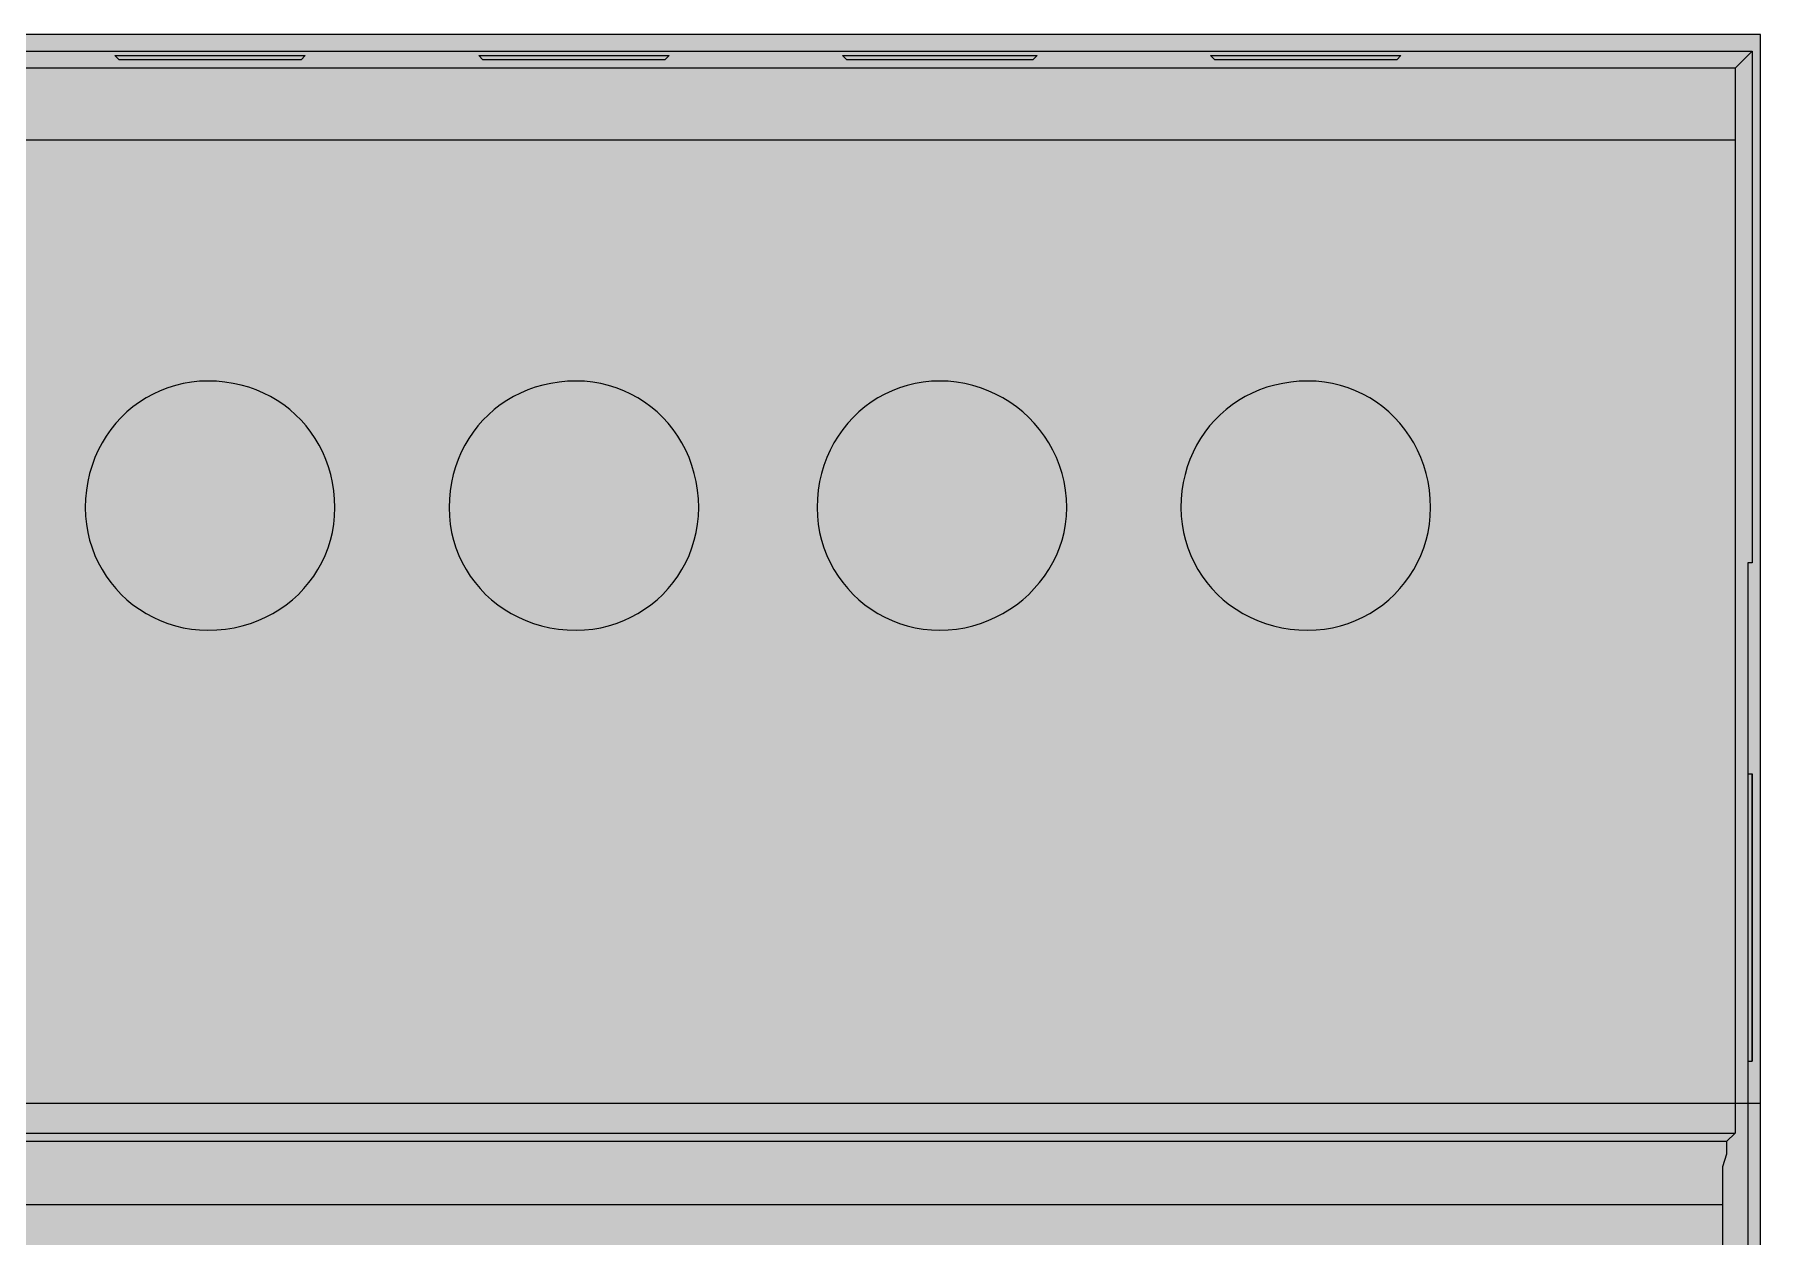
# Model space of a CAD drawing. Header units: millimetres. Extents: x 0 to 966, y -664 to 90.
# Drawn here: x 786 to 822, y -325.08 to -300 of the extents above; entities that cross this region are included whole.
import ezdxf

# ---------------------------------------------------------------- set-up
doc = ezdxf.new("R2010")
doc.units = ezdxf.units.MM
for name, color, linetype in [('HDL_BODY', 7, 'Continuous'), ('HDL_COLOUR', 7, 'Continuous'), ('HDL_DETAIL', 7, 'Continuous')]:
    doc.layers.add(name, color=color, linetype=linetype)

# ---------------------------------------------------------------- blocks, each defined once
blk = doc.blocks.new('M_DALI.1_FRONT')
at = {"layer": 'HDL_BODY', "true_color": 0x202126}
blk.add_hatch(color=250, dxfattribs=at).paths.add_polyline_path([(0, 0), (72, 0), (72, 90), (0, 90)])
at = {"layer": 'HDL_BODY', "true_color": 0x2a2a30}
blk.add_hatch(color=250, dxfattribs=at).paths.add_polyline_path([(0.4, 20.52), (71.6, 20.52), (71.6, 68.31), (0.4, 68.31)])
at = {"layer": 'HDL_COLOUR', "true_color": 0x18191d}
for points in [[(42.266, 80.129), (42.26, 80.306), (42.244, 80.481), (42.217, 80.651), (42.181, 80.817), (42.134, 80.978), (42.078, 81.134), (42.013, 81.286), (41.939, 81.431), (41.856, 81.571), (41.765, 81.705), (41.666, 81.832), (41.56, 81.953), (41.446, 82.067), (41.325, 82.173), (41.197, 82.272), (41.063, 82.362), (40.923, 82.445), (40.777, 82.519), (40.625, 82.584), (40.469, 82.639), (40.307, 82.686), (40.141, 82.722), (39.971, 82.749), (39.796, 82.765), (39.618, 82.77), (39.443, 82.765), (39.271, 82.747), (39.103, 82.718), (38.938, 82.679), (38.778, 82.629), (38.623, 82.568), (38.472, 82.498), (38.327, 82.418), (38.188, 82.329), (38.054, 82.231), (37.928, 82.125), (37.808, 82.011), (37.696, 81.889), (37.592, 81.759), (37.495, 81.622), (37.408, 81.479), (37.329, 81.329), (37.259, 81.173), (37.199, 81.011), (37.149, 80.844), (37.109, 80.672), (37.081, 80.495), (37.063, 80.314), (37.057, 80.129), (37.063, 79.953), (37.081, 79.781), (37.109, 79.613), (37.149, 79.448), (37.199, 79.288), (37.259, 79.133), (37.329, 78.982), (37.408, 78.837), (37.495, 78.698), (37.592, 78.565), (37.696, 78.439), (37.808, 78.319), (37.928, 78.207), (38.054, 78.103), (38.188, 78.007), (38.327, 77.919), (38.472, 77.841), (38.623, 77.771), (38.778, 77.711), (38.938, 77.662), (39.103, 77.622), (39.271, 77.594), (39.443, 77.576), (39.618, 77.57), (39.804, 77.576), (39.985, 77.594), (40.162, 77.622), (40.334, 77.662), (40.502, 77.711), (40.664, 77.771), (40.82, 77.841), (40.97, 77.919), (41.114, 78.007), (41.251, 78.103), (41.381, 78.207), (41.504, 78.319), (41.618, 78.439), (41.725, 78.565), (41.823, 78.698), (41.912, 78.837), (41.992, 78.982), (42.063, 79.133), (42.123, 79.288), (42.174, 79.448), (42.213, 79.613), (42.242, 79.781), (42.26, 79.953), (42.266, 80.129)], [(49.853, 80.129), (49.847, 80.314), (49.83, 80.495), (49.801, 80.672), (49.762, 80.844), (49.712, 81.011), (49.652, 81.173), (49.583, 81.329), (49.504, 81.479), (49.416, 81.622), (49.32, 81.759), (49.216, 81.889), (49.104, 82.011), (48.984, 82.125), (48.858, 82.231), (48.725, 82.329), (48.586, 82.418), (48.441, 82.498), (48.29, 82.568), (48.135, 82.629), (47.975, 82.679), (47.81, 82.718), (47.642, 82.747), (47.47, 82.765), (47.295, 82.77), (47.117, 82.765), (46.942, 82.749), (46.772, 82.722), (46.605, 82.686), (46.444, 82.639), (46.287, 82.584), (46.135, 82.519), (45.989, 82.445), (45.849, 82.362), (45.715, 82.272), (45.587, 82.173), (45.467, 82.067), (45.353, 81.953), (45.246, 81.832), (45.148, 81.705), (45.057, 81.571), (44.974, 81.431), (44.9, 81.286), (44.835, 81.134), (44.779, 80.978), (44.733, 80.817), (44.696, 80.651), (44.67, 80.481), (44.653, 80.306), (44.648, 80.129), (44.654, 79.953), (44.671, 79.781), (44.7, 79.613), (44.74, 79.448), (44.79, 79.288), (44.851, 79.133), (44.921, 78.982), (45.001, 78.837), (45.09, 78.698), (45.188, 78.565), (45.294, 78.439), (45.409, 78.319), (45.531, 78.207), (45.661, 78.103), (45.798, 78.007), (45.942, 77.919), (46.092, 77.841), (46.248, 77.771), (46.411, 77.711), (46.578, 77.662), (46.751, 77.622), (46.928, 77.594), (47.11, 77.576), (47.295, 77.57), (47.47, 77.576), (47.642, 77.594), (47.81, 77.622), (47.975, 77.662), (48.135, 77.711), (48.29, 77.771), (48.441, 77.841), (48.586, 77.919), (48.725, 78.007), (48.858, 78.103), (48.984, 78.207), (49.104, 78.319), (49.216, 78.439), (49.32, 78.565), (49.416, 78.698), (49.504, 78.837), (49.583, 78.982), (49.652, 79.133), (49.712, 79.288), (49.762, 79.448), (49.801, 79.613), (49.83, 79.781), (49.847, 79.953), (49.853, 80.129)], [(57.53, 80.129), (57.524, 80.314), (57.505, 80.495), (57.475, 80.672), (57.432, 80.844), (57.379, 81.011), (57.315, 81.173), (57.241, 81.329), (57.158, 81.479), (57.065, 81.622), (56.963, 81.759), (56.854, 81.889), (56.736, 82.011), (56.611, 82.125), (56.479, 82.231), (56.341, 82.329), (56.197, 82.418), (56.047, 82.498), (55.892, 82.568), (55.733, 82.629), (55.569, 82.679), (55.402, 82.718), (55.232, 82.747), (55.058, 82.765), (54.883, 82.77), (54.708, 82.765), (54.536, 82.747), (54.368, 82.718), (54.203, 82.679), (54.043, 82.629), (53.887, 82.568), (53.737, 82.498), (53.592, 82.418), (53.452, 82.329), (53.319, 82.231), (53.193, 82.125), (53.073, 82.011), (52.961, 81.889), (52.857, 81.759), (52.76, 81.622), (52.672, 81.479), (52.593, 81.329), (52.524, 81.173), (52.464, 81.011), (52.414, 80.844), (52.374, 80.672), (52.345, 80.495), (52.328, 80.314), (52.322, 80.129), (52.328, 79.953), (52.345, 79.781), (52.374, 79.613), (52.414, 79.448), (52.464, 79.288), (52.524, 79.133), (52.593, 78.982), (52.672, 78.837), (52.76, 78.698), (52.857, 78.565), (52.961, 78.439), (53.073, 78.319), (53.193, 78.207), (53.319, 78.103), (53.452, 78.007), (53.592, 77.919), (53.737, 77.841), (53.887, 77.771), (54.043, 77.711), (54.203, 77.662), (54.368, 77.622), (54.536, 77.593), (54.708, 77.576), (54.883, 77.57), (55.058, 77.576), (55.232, 77.593), (55.402, 77.622), (55.569, 77.662), (55.733, 77.711), (55.892, 77.771), (56.047, 77.841), (56.197, 77.919), (56.341, 78.007), (56.479, 78.103), (56.611, 78.207), (56.736, 78.319), (56.854, 78.439), (56.963, 78.565), (57.065, 78.698), (57.158, 78.837), (57.241, 78.982), (57.315, 79.133), (57.379, 79.288), (57.432, 79.448), (57.475, 79.613), (57.505, 79.781), (57.524, 79.953), (57.53, 80.129)], [(65.118, 80.129), (65.112, 80.314), (65.095, 80.495), (65.066, 80.672), (65.027, 80.844), (64.977, 81.011), (64.917, 81.173), (64.847, 81.329), (64.769, 81.479), (64.681, 81.622), (64.585, 81.759), (64.48, 81.889), (64.368, 82.011), (64.249, 82.125), (64.122, 82.231), (63.989, 82.329), (63.85, 82.418), (63.705, 82.498), (63.554, 82.568), (63.398, 82.629), (63.238, 82.679), (63.073, 82.718), (62.905, 82.747), (62.732, 82.765), (62.557, 82.77), (62.379, 82.765), (62.205, 82.749), (62.034, 82.722), (61.868, 82.686), (61.707, 82.639), (61.55, 82.584), (61.399, 82.519), (61.253, 82.445), (61.113, 82.362), (60.979, 82.272), (60.852, 82.173), (60.731, 82.067), (60.617, 81.953), (60.511, 81.832), (60.412, 81.705), (60.321, 81.571), (60.239, 81.431), (60.165, 81.286), (60.1, 81.134), (60.044, 80.978), (59.998, 80.817), (59.961, 80.651), (59.934, 80.481), (59.918, 80.306), (59.913, 80.129), (59.919, 79.953), (59.936, 79.781), (59.965, 79.613), (60.005, 79.448), (60.055, 79.288), (60.115, 79.133), (60.186, 78.982), (60.265, 78.837), (60.354, 78.698), (60.452, 78.565), (60.559, 78.439), (60.673, 78.319), (60.796, 78.207), (60.925, 78.103), (61.062, 78.007), (61.206, 77.919), (61.356, 77.841), (61.512, 77.771), (61.674, 77.711), (61.841, 77.662), (62.013, 77.622), (62.19, 77.593), (62.372, 77.576), (62.557, 77.57), (62.732, 77.576), (62.905, 77.593), (63.073, 77.622), (63.238, 77.662), (63.398, 77.711), (63.554, 77.771), (63.705, 77.841), (63.85, 77.919), (63.989, 78.007), (64.122, 78.103), (64.249, 78.207), (64.368, 78.319), (64.48, 78.439), (64.585, 78.565), (64.681, 78.698), (64.769, 78.837), (64.847, 78.982), (64.917, 79.133), (64.977, 79.288), (65.027, 79.448), (65.066, 79.613), (65.095, 79.781), (65.112, 79.953), (65.118, 80.129)]]:
    blk.add_hatch(color=250, dxfattribs=at).paths.add_polyline_path(points)
at = {"layer": 'HDL_DETAIL', "color": 251, "true_color": 0x52555c}
for points in [[(0, 0), (72, 0), (72, 90), (0, 90), (0, 0)], [(71.824, 89.649), (71.824, 89.649)], [(71.824, 89.649), (71.824, 89.649)], [(71.824, 89.649), (71.824, 89.649)], [(37.677, 89.559), (37.677, 89.559)], [(37.677, 89.559), (37.677, 89.559)], [(37.677, 89.559), (37.677, 89.559)], [(37.677, 89.559), (37.677, 89.559)], [(37.677, 89.559), (37.677, 89.559)], [(37.677, 89.559), (37.677, 89.559)], [(37.677, 89.559), (37.677, 89.559)], [(37.677, 89.559), (37.677, 89.559)], [(37.677, 89.559), (37.677, 89.559)], [(37.677, 89.559), (37.677, 89.559)], [(37.677, 89.559), (37.677, 89.559)], [(37.677, 89.559), (37.677, 89.559)], [(37.677, 89.559), (37.677, 89.559)], [(37.677, 89.559), (37.677, 89.559)], [(37.677, 89.559), (37.677, 89.559)], [(37.677, 89.559), (37.677, 89.559)], [(37.677, 89.559), (37.677, 89.559)], [(37.677, 89.559), (37.677, 89.559)], [(37.677, 89.559), (37.677, 89.559)], [(37.677, 89.559), (37.677, 89.559)], [(37.677, 89.559), (37.677, 89.559)], [(37.677, 89.559), (37.677, 89.559)], [(37.677, 89.559), (37.677, 89.559)], [(45.264, 89.559), (45.264, 89.559)], [(45.264, 89.559), (45.264, 89.559)], [(45.264, 89.559), (45.264, 89.559)], [(45.264, 89.559), (45.264, 89.559)], [(45.264, 89.559), (45.264, 89.559)], [(45.264, 89.559), (45.264, 89.559)], [(45.264, 89.559), (45.264, 89.559)], [(45.264, 89.559), (45.264, 89.559)], [(45.264, 89.559), (45.264, 89.559)], [(45.264, 89.559), (45.264, 89.559)], [(45.264, 89.559), (45.264, 89.559)], [(45.264, 89.559), (45.264, 89.559)], [(45.264, 89.559), (45.264, 89.559)], [(45.264, 89.559), (45.264, 89.559)], [(45.264, 89.559), (45.264, 89.559)], [(45.264, 89.559), (45.264, 89.559)], [(45.264, 89.559), (45.264, 89.559)], [(45.264, 89.559), (45.264, 89.559)], [(45.264, 89.559), (45.264, 89.559)], [(45.264, 89.559), (45.264, 89.559)], [(45.264, 89.559), (45.264, 89.559)], [(45.264, 89.559), (45.264, 89.559)], [(45.264, 89.559), (45.264, 89.559)], [(52.852, 89.559), (52.852, 89.559)], [(52.852, 89.559), (52.852, 89.559)], [(52.852, 89.559), (52.852, 89.559)], [(52.852, 89.559), (52.852, 89.559)], [(52.852, 89.559), (52.852, 89.559)], [(52.852, 89.559), (52.852, 89.559)], [(52.852, 89.559), (52.852, 89.559)], [(52.852, 89.559), (52.852, 89.559)], [(52.852, 89.559), (52.852, 89.559)], [(52.852, 89.559), (52.852, 89.559)], [(52.852, 89.559), (52.852, 89.559)], [(52.852, 89.559), (52.852, 89.559)], [(52.852, 89.559), (52.852, 89.559)], [(52.852, 89.559), (52.852, 89.559)], [(52.852, 89.559), (52.852, 89.559)], [(52.852, 89.559), (52.852, 89.559)], [(52.852, 89.559), (52.852, 89.559)], [(52.852, 89.559), (52.852, 89.559)], [(52.852, 89.559), (52.852, 89.559)], [(52.852, 89.559), (52.852, 89.559)], [(52.852, 89.559), (52.852, 89.559)], [(52.852, 89.559), (52.852, 89.559)], [(52.852, 89.559), (52.852, 89.559)], [(60.529, 89.559), (60.529, 89.559)], [(60.529, 89.559), (60.529, 89.559)], [(60.529, 89.559), (60.529, 89.559)], [(60.529, 89.559), (60.529, 89.559)], [(60.529, 89.559), (60.529, 89.559)], [(60.529, 89.559), (60.529, 89.559)], [(60.529, 89.559), (60.529, 89.559)], [(60.529, 89.559), (60.529, 89.559)], [(60.529, 89.559), (60.529, 89.559)], [(60.529, 89.559), (60.529, 89.559)], [(60.529, 89.559), (60.529, 89.559)], [(60.529, 89.559), (60.529, 89.559)], [(60.529, 89.559), (60.529, 89.559)], [(60.529, 89.559), (60.529, 89.559)], [(60.529, 89.559), (60.529, 89.559)], [(60.529, 89.559), (60.529, 89.559)], [(60.529, 89.559), (60.529, 89.559)], [(60.529, 89.559), (60.529, 89.559)], [(60.529, 89.559), (60.529, 89.559)], [(60.529, 89.559), (60.529, 89.559)], [(60.529, 89.559), (60.529, 89.559)], [(60.529, 89.559), (60.529, 89.559)], [(60.529, 89.559), (60.529, 89.559)], [(71.47, 89.295), (71.47, 89.295)], [(71.47, 89.295), (71.47, 89.295)], [(71.47, 87.795), (71.47, 87.795)], [(71.47, 87.795), (71.47, 87.795)], [(42.266, 80.129), (42.26, 80.306), (42.244, 80.481), (42.217, 80.651), (42.181, 80.817), (42.134, 80.978), (42.078, 81.134), (42.013, 81.286), (41.939, 81.431), (41.856, 81.571), (41.765, 81.705), (41.666, 81.832), (41.56, 81.953), (41.446, 82.067), (41.325, 82.173), (41.197, 82.272), (41.063, 82.362), (40.923, 82.445), (40.777, 82.519), (40.625, 82.584), (40.469, 82.639), (40.307, 82.686), (40.141, 82.722), (39.971, 82.749), (39.796, 82.765), (39.618, 82.77), (39.443, 82.765), (39.271, 82.747), (39.103, 82.718), (38.938, 82.679), (38.778, 82.629), (38.623, 82.568), (38.472, 82.498), (38.327, 82.418), (38.188, 82.329), (38.054, 82.231), (37.928, 82.125), (37.808, 82.011), (37.696, 81.889), (37.592, 81.759), (37.495, 81.622), (37.408, 81.479), (37.329, 81.329), (37.259, 81.173), (37.199, 81.011), (37.149, 80.844), (37.109, 80.672), (37.081, 80.495), (37.063, 80.314), (37.057, 80.129), (37.063, 79.953), (37.081, 79.781), (37.109, 79.613), (37.149, 79.448), (37.199, 79.288), (37.259, 79.133), (37.329, 78.982), (37.408, 78.837), (37.495, 78.698), (37.592, 78.565), (37.696, 78.439), (37.808, 78.319), (37.928, 78.207), (38.054, 78.103), (38.188, 78.007), (38.327, 77.919), (38.472, 77.841), (38.623, 77.771), (38.778, 77.711), (38.938, 77.662), (39.103, 77.622), (39.271, 77.594), (39.443, 77.576), (39.618, 77.57), (39.804, 77.576), (39.985, 77.594), (40.162, 77.622), (40.334, 77.662), (40.502, 77.711), (40.664, 77.771), (40.82, 77.841), (40.97, 77.919), (41.114, 78.007), (41.251, 78.103), (41.381, 78.207), (41.504, 78.319), (41.618, 78.439), (41.725, 78.565), (41.823, 78.698), (41.912, 78.837), (41.992, 78.982), (42.063, 79.133), (42.123, 79.288), (42.174, 79.448), (42.213, 79.613), (42.242, 79.781), (42.26, 79.953), (42.266, 80.129)], [(49.853, 80.129), (49.847, 80.314), (49.83, 80.495), (49.801, 80.672), (49.762, 80.844), (49.712, 81.011), (49.652, 81.173), (49.583, 81.329), (49.504, 81.479), (49.416, 81.622), (49.32, 81.759), (49.216, 81.889), (49.104, 82.011), (48.984, 82.125), (48.858, 82.231), (48.725, 82.329), (48.586, 82.418), (48.441, 82.498), (48.29, 82.568), (48.135, 82.629), (47.975, 82.679), (47.81, 82.718), (47.642, 82.747), (47.47, 82.765), (47.295, 82.77), (47.117, 82.765), (46.942, 82.749), (46.772, 82.722), (46.605, 82.686), (46.444, 82.639), (46.287, 82.584), (46.135, 82.519), (45.989, 82.445), (45.849, 82.362), (45.715, 82.272), (45.587, 82.173), (45.467, 82.067), (45.353, 81.953), (45.246, 81.832), (45.148, 81.705), (45.057, 81.571), (44.974, 81.431), (44.9, 81.286), (44.835, 81.134), (44.779, 80.978), (44.733, 80.817), (44.696, 80.651), (44.67, 80.481), (44.653, 80.306), (44.648, 80.129), (44.654, 79.953), (44.671, 79.781), (44.7, 79.613), (44.74, 79.448), (44.79, 79.288), (44.851, 79.133), (44.921, 78.982), (45.001, 78.837), (45.09, 78.698), (45.188, 78.565), (45.294, 78.439), (45.409, 78.319), (45.531, 78.207), (45.661, 78.103), (45.798, 78.007), (45.942, 77.919), (46.092, 77.841), (46.248, 77.771), (46.411, 77.711), (46.578, 77.662), (46.751, 77.622), (46.928, 77.594), (47.11, 77.576), (47.295, 77.57), (47.47, 77.576), (47.642, 77.594), (47.81, 77.622), (47.975, 77.662), (48.135, 77.711), (48.29, 77.771), (48.441, 77.841), (48.586, 77.919), (48.725, 78.007), (48.858, 78.103), (48.984, 78.207), (49.104, 78.319), (49.216, 78.439), (49.32, 78.565), (49.416, 78.698), (49.504, 78.837), (49.583, 78.982), (49.652, 79.133), (49.712, 79.288), (49.762, 79.448), (49.801, 79.613), (49.83, 79.781), (49.847, 79.953), (49.853, 80.129)], [(57.53, 80.129), (57.524, 80.314), (57.505, 80.495), (57.475, 80.672), (57.432, 80.844), (57.379, 81.011), (57.315, 81.173), (57.241, 81.329), (57.158, 81.479), (57.065, 81.622), (56.963, 81.759), (56.854, 81.889), (56.736, 82.011), (56.611, 82.125), (56.479, 82.231), (56.341, 82.329), (56.197, 82.418), (56.047, 82.498), (55.892, 82.568), (55.733, 82.629), (55.569, 82.679), (55.402, 82.718), (55.232, 82.747), (55.058, 82.765), (54.883, 82.77), (54.708, 82.765), (54.536, 82.747), (54.368, 82.718), (54.203, 82.679), (54.043, 82.629), (53.887, 82.568), (53.737, 82.498), (53.592, 82.418), (53.452, 82.329), (53.319, 82.231), (53.193, 82.125), (53.073, 82.011), (52.961, 81.889), (52.857, 81.759), (52.76, 81.622), (52.672, 81.479), (52.593, 81.329), (52.524, 81.173), (52.464, 81.011), (52.414, 80.844), (52.374, 80.672), (52.345, 80.495), (52.328, 80.314), (52.322, 80.129), (52.328, 79.953), (52.345, 79.781), (52.374, 79.613), (52.414, 79.448), (52.464, 79.288), (52.524, 79.133), (52.593, 78.982), (52.672, 78.837), (52.76, 78.698), (52.857, 78.565), (52.961, 78.439), (53.073, 78.319), (53.193, 78.207), (53.319, 78.103), (53.452, 78.007), (53.592, 77.919), (53.737, 77.841), (53.887, 77.771), (54.043, 77.711), (54.203, 77.662), (54.368, 77.622), (54.536, 77.593), (54.708, 77.576), (54.883, 77.57), (55.058, 77.576), (55.232, 77.593), (55.402, 77.622), (55.569, 77.662), (55.733, 77.711), (55.892, 77.771), (56.047, 77.841), (56.197, 77.919), (56.341, 78.007), (56.479, 78.103), (56.611, 78.207), (56.736, 78.319), (56.854, 78.439), (56.963, 78.565), (57.065, 78.698), (57.158, 78.837), (57.241, 78.982), (57.315, 79.133), (57.379, 79.288), (57.432, 79.448), (57.475, 79.613), (57.505, 79.781), (57.524, 79.953), (57.53, 80.129)], [(65.118, 80.129), (65.112, 80.314), (65.095, 80.495), (65.066, 80.672), (65.027, 80.844), (64.977, 81.011), (64.917, 81.173), (64.847, 81.329), (64.769, 81.479), (64.681, 81.622), (64.585, 81.759), (64.48, 81.889), (64.368, 82.011), (64.249, 82.125), (64.122, 82.231), (63.989, 82.329), (63.85, 82.418), (63.705, 82.498), (63.554, 82.568), (63.398, 82.629), (63.238, 82.679), (63.073, 82.718), (62.905, 82.747), (62.732, 82.765), (62.557, 82.77), (62.379, 82.765), (62.205, 82.749), (62.034, 82.722), (61.868, 82.686), (61.707, 82.639), (61.55, 82.584), (61.399, 82.519), (61.253, 82.445), (61.113, 82.362), (60.979, 82.272), (60.852, 82.173), (60.731, 82.067), (60.617, 81.953), (60.511, 81.832), (60.412, 81.705), (60.321, 81.571), (60.239, 81.431), (60.165, 81.286), (60.1, 81.134), (60.044, 80.978), (59.998, 80.817), (59.961, 80.651), (59.934, 80.481), (59.918, 80.306), (59.913, 80.129), (59.919, 79.953), (59.936, 79.781), (59.965, 79.613), (60.005, 79.448), (60.055, 79.288), (60.115, 79.133), (60.186, 78.982), (60.265, 78.837), (60.354, 78.698), (60.452, 78.565), (60.559, 78.439), (60.673, 78.319), (60.796, 78.207), (60.925, 78.103), (61.062, 78.007), (61.206, 77.919), (61.356, 77.841), (61.512, 77.771), (61.674, 77.711), (61.841, 77.662), (62.013, 77.622), (62.19, 77.593), (62.372, 77.576), (62.557, 77.57), (62.732, 77.576), (62.905, 77.593), (63.073, 77.622), (63.238, 77.662), (63.398, 77.711), (63.554, 77.771), (63.705, 77.841), (63.85, 77.919), (63.989, 78.007), (64.122, 78.103), (64.249, 78.207), (64.368, 78.319), (64.48, 78.439), (64.585, 78.565), (64.681, 78.698), (64.769, 78.837), (64.847, 78.982), (64.917, 79.133), (64.977, 79.288), (65.027, 79.448), (65.066, 79.613), (65.095, 79.781), (65.112, 79.953), (65.118, 80.129)], [(71.735, 78.98), (71.735, 78.98)], [(71.824, 78.98), (71.824, 78.98)], [(71.824, 78.98), (71.824, 78.98)], [(71.735, 77.13), (71.735, 77.13)], [(71.735, 74.839), (71.735, 74.839)], [(71.735, 74.839), (71.735, 74.839)], [(71.735, 74.839), (71.735, 74.839)], [(71.735, 74.839), (71.735, 74.839)], [(71.735, 74.839), (71.735, 74.839)], [(71.735, 74.839), (71.735, 74.839)], [(71.735, 74.839), (71.735, 74.839)], [(71.735, 74.839), (71.735, 74.839)], [(71.735, 74.839), (71.735, 74.839)], [(71.735, 74.839), (71.735, 74.839)], [(71.735, 74.839), (71.735, 74.839)], [(71.735, 74.839), (71.735, 74.839)], [(71.735, 74.839), (71.735, 74.839)], [(71.735, 74.839), (71.735, 74.839)], [(71.735, 74.839), (71.735, 74.839)], [(71.735, 74.839), (71.735, 74.839)], [(71.735, 74.839), (71.735, 74.839)], [(71.735, 74.839), (71.735, 74.839)], [(71.735, 74.839), (71.735, 74.839)], [(71.735, 74.839), (71.735, 74.839)], [(71.735, 74.839), (71.735, 74.839)], [(71.735, 74.839), (71.735, 74.839)], [(71.735, 74.839), (71.735, 74.839)], [(71.735, 74.839), (71.735, 74.839)], [(71.735, 74.839), (71.735, 74.839)], [(71.735, 74.574), (71.735, 74.574)], [(71.824, 74.574), (71.824, 74.574)], [(71.824, 74.574), (71.824, 74.574)], [(71.824, 74.574), (71.824, 74.574)], [(71.735, 68.58), (71.735, 68.58)], [(71.735, 68.404), (71.735, 68.404)], [(71.735, 68.404), (71.735, 68.404)], [(71.735, 68.404), (71.735, 68.404)], [(71.735, 68.404), (71.735, 68.404)], [(71.735, 68.404), (71.735, 68.404)], [(71.735, 68.404), (71.735, 68.404)], [(71.735, 68.404), (71.735, 68.404)], [(71.735, 68.404), (71.735, 68.404)], [(71.735, 68.404), (71.735, 68.404)], [(71.735, 68.404), (71.735, 68.404)], [(71.735, 68.404), (71.735, 68.404)], [(71.735, 68.404), (71.735, 68.404)], [(71.735, 68.404), (71.735, 68.404)], [(71.735, 68.404), (71.735, 68.404)], [(71.735, 68.404), (71.735, 68.404)], [(71.735, 68.404), (71.735, 68.404)], [(71.735, 68.404), (71.735, 68.404)], [(71.735, 68.404), (71.735, 68.404)], [(71.735, 68.404), (71.735, 68.404)], [(71.735, 68.404), (71.735, 68.404)], [(71.735, 68.404), (71.735, 68.404)], [(71.735, 68.404), (71.735, 68.404)], [(71.735, 68.404), (71.735, 68.404)], [(71.735, 68.404), (71.735, 68.404)], [(71.735, 68.404), (71.735, 68.404)], [(71.824, 68.58), (71.824, 68.58)], [(71.824, 68.58), (71.824, 68.58)], [(71.824, 68.58), (71.824, 68.58)], [(0, 22.302), (72, 22.302), (72, 67.698), (0, 67.698), (0, 22.302)], [(71.47, 67.08), (71.47, 67.08)], [(71.47, 67.08), (71.47, 67.08)], [(71.47, 67.08), (71.47, 67.08)], [(71.294, 66.905), (71.294, 66.905)], [(71.294, 66.905), (71.294, 66.905)], [(71.735, 66.11), (71.735, 66.11)], [(71.205, 65.584), (71.205, 65.584)]]:
    blk.add_lwpolyline(points, close=True, dxfattribs=at)
for points in [[(0, 89.649), (71.824, 89.649)], [(0, 89.649), (71.824, 89.649)], [(0, 89.649), (71.824, 89.649)], [(0, 89.649), (71.824, 89.649)], [(0, 89.649), (71.824, 89.649)], [(0, 89.649), (71.824, 89.649)], [(0, 89.649), (71.824, 89.649)], [(0, 89.649), (71.824, 89.649)], [(0, 89.649), (71.824, 89.649)], [(0, 89.649), (71.824, 89.649)], [(0, 89.649), (71.824, 89.649)], [(0, 89.649), (71.824, 89.649)], [(0, 89.649), (71.824, 89.649)], [(0, 89.649), (71.824, 89.649)], [(0, 89.649), (71.824, 89.649)], [(0, 89.649), (71.824, 89.649)], [(0, 89.649), (71.824, 89.649)], [(0, 89.649), (71.824, 89.649)], [(0, 89.649), (71.824, 89.649)], [(0, 89.649), (71.824, 89.649)], [(0, 89.649), (71.824, 89.649)], [(71.824, 89.649), (71.47, 89.295)], [(71.824, 89.649), (71.47, 89.295)], [(71.824, 89.649), (71.47, 89.295)], [(71.824, 89.649), (71.47, 89.295)], [(71.824, 89.649), (71.47, 89.295)], [(71.824, 89.649), (71.47, 89.295)], [(71.824, 89.649), (71.47, 89.295)], [(71.824, 89.649), (71.47, 89.295)], [(71.824, 89.649), (71.47, 89.295)], [(71.824, 89.649), (71.47, 89.295)], [(71.824, 89.649), (71.47, 89.295)], [(71.824, 89.649), (71.47, 89.295)], [(71.824, 89.649), (71.47, 89.295)], [(71.824, 89.649), (71.47, 89.295)], [(71.824, 89.649), (71.47, 89.295)], [(71.824, 89.649), (71.47, 89.295)], [(71.824, 89.649), (71.47, 89.295)], [(71.824, 89.649), (71.47, 89.295)], [(71.824, 89.649), (71.47, 89.295)], [(71.824, 89.649), (71.47, 89.295)], [(71.824, 89.649), (71.47, 89.295)], [(71.824, 89.649), (71.824, 78.98)], [(71.824, 89.649), (71.824, 78.98)], [(71.824, 89.649), (71.824, 78.98)], [(71.824, 89.649), (71.824, 78.98)], [(71.824, 89.649), (71.824, 78.98)], [(71.824, 89.649), (71.824, 78.98)], [(71.824, 89.649), (71.824, 78.98)], [(71.824, 89.649), (71.824, 78.98)], [(71.824, 89.649), (71.824, 78.98)], [(71.824, 89.649), (71.824, 78.98)], [(71.824, 89.649), (71.824, 78.98)], [(71.824, 89.649), (71.824, 78.98)], [(71.824, 89.649), (71.824, 78.98)], [(71.824, 89.649), (71.824, 78.98)], [(71.824, 89.649), (71.824, 78.98)], [(71.824, 89.649), (71.824, 78.98)], [(71.824, 89.649), (71.824, 78.98)], [(71.824, 89.649), (71.824, 78.98)], [(71.824, 89.649), (71.824, 78.98)], [(71.824, 89.649), (71.824, 78.98)], [(71.824, 89.649), (71.824, 78.98)], [(71.47, 89.295), (0.177, 89.295)], [(71.47, 89.295), (0.177, 89.295)], [(71.47, 89.295), (0.177, 89.295)], [(71.47, 89.295), (0.177, 89.295)], [(71.47, 89.295), (0.177, 89.295)], [(71.47, 89.295), (0.177, 89.295)], [(71.47, 89.295), (0.177, 89.295)], [(71.47, 89.295), (0.177, 89.295)], [(71.47, 89.295), (0.177, 89.295)], [(71.47, 89.295), (0.177, 89.295)], [(71.47, 89.295), (0.177, 89.295)], [(71.47, 89.295), (0.177, 89.295)], [(71.47, 89.295), (0.177, 89.295)], [(71.47, 89.295), (0.177, 89.295)], [(71.47, 89.295), (0.177, 89.295)], [(71.47, 89.295), (0.177, 89.295)], [(71.47, 89.295), (0.177, 89.295)], [(71.47, 89.295), (0.177, 89.295)], [(71.47, 89.295), (0.177, 89.295)], [(71.47, 89.295), (0.177, 89.295)], [(71.47, 89.295), (0.177, 89.295)], [(41.646, 89.559), (41.56, 89.47), (41.295, 89.47), (40.94, 89.47), (40.5, 89.47), (39.97, 89.47), (39.353, 89.47), (38.823, 89.47), (38.293, 89.47), (37.942, 89.47), (37.766, 89.47), (37.677, 89.559)], [(37.677, 89.559), (37.766, 89.559)], [(37.766, 89.559), (37.942, 89.559), (38.293, 89.559), (38.823, 89.559), (39.353, 89.559), (39.97, 89.559), (40.5, 89.559), (40.94, 89.559), (41.295, 89.559), (41.56, 89.559)], [(41.56, 89.559), (41.646, 89.559)], [(49.234, 89.559), (49.148, 89.47), (48.972, 89.47), (48.617, 89.47), (48.087, 89.47), (47.557, 89.47), (46.941, 89.47), (46.411, 89.47), (45.97, 89.47), (45.619, 89.47), (45.354, 89.47), (45.264, 89.559)], [(45.264, 89.559), (45.354, 89.559)], [(45.354, 89.559), (45.619, 89.559), (45.97, 89.559), (46.411, 89.559), (46.941, 89.559), (47.557, 89.559), (48.087, 89.559), (48.617, 89.559), (48.972, 89.559), (49.148, 89.559)], [(49.148, 89.559), (49.234, 89.559)], [(56.911, 89.559), (56.825, 89.47), (56.56, 89.47), (56.205, 89.47), (55.764, 89.47), (55.148, 89.47), (54.618, 89.47), (54.088, 89.47), (53.558, 89.47), (53.206, 89.47), (52.941, 89.47), (52.852, 89.559)], [(52.852, 89.559), (52.941, 89.559)], [(52.941, 89.559), (53.206, 89.559), (53.558, 89.559), (54.088, 89.559), (54.618, 89.559), (55.148, 89.559), (55.764, 89.559), (56.205, 89.559), (56.56, 89.559), (56.825, 89.559)], [(56.825, 89.559), (56.911, 89.559)], [(64.499, 89.559), (64.412, 89.47), (64.234, 89.47), (63.793, 89.47), (63.352, 89.47), (62.822, 89.47), (62.206, 89.47), (61.676, 89.47), (61.235, 89.47), (60.794, 89.47), (60.618, 89.47), (60.529, 89.559)], [(60.529, 89.559), (60.618, 89.559)], [(60.618, 89.559), (60.794, 89.559), (61.235, 89.559), (61.676, 89.559), (62.206, 89.559), (62.822, 89.559), (63.352, 89.559), (63.793, 89.559), (64.234, 89.559), (64.412, 89.559)], [(64.412, 89.559), (64.499, 89.559)], [(71.47, 89.295), (71.47, 89.205), (71.47, 88.941), (71.47, 88.679), (71.47, 88.236), (71.47, 87.795)], [(71.47, 87.795), (0.177, 87.795)], [(71.47, 87.795), (0.177, 87.795)], [(71.47, 87.795), (0.177, 87.795)], [(71.47, 87.795), (0.177, 87.795)], [(71.47, 87.795), (0.177, 87.795)], [(71.47, 87.795), (0.177, 87.795)], [(71.47, 87.795), (0.177, 87.795)], [(71.47, 87.795), (0.177, 87.795)], [(71.47, 87.795), (0.177, 87.795)], [(71.47, 87.795), (0.177, 87.795)], [(71.47, 87.795), (0.177, 87.795)], [(71.47, 87.795), (0.177, 87.795)], [(71.47, 87.795), (0.177, 87.795)], [(71.47, 87.795), (0.177, 87.795)], [(71.47, 87.795), (0.177, 87.795)], [(71.47, 87.795), (0.177, 87.795)], [(71.47, 87.795), (0.177, 87.795)], [(71.47, 87.795), (0.177, 87.795)], [(71.47, 87.795), (0.177, 87.795)], [(71.47, 87.795), (0.177, 87.795)], [(71.47, 87.795), (0.177, 87.795)], [(71.47, 87.795), (71.47, 67.08)], [(71.47, 87.795), (71.47, 67.08)], [(71.47, 87.795), (71.47, 67.08)], [(71.47, 87.795), (71.47, 67.08)], [(71.47, 87.795), (71.47, 67.08)], [(71.47, 87.795), (71.47, 67.08)], [(71.47, 87.795), (71.47, 67.08)], [(71.47, 87.795), (71.47, 67.08)], [(71.47, 87.795), (71.47, 67.08)], [(71.47, 87.795), (71.47, 67.08)], [(71.47, 87.795), (71.47, 67.08)], [(71.47, 87.795), (71.47, 67.08)], [(71.47, 87.795), (71.47, 67.08)], [(71.47, 87.795), (71.47, 67.08)], [(71.47, 87.795), (71.47, 67.08)], [(71.47, 87.795), (71.47, 67.08)], [(71.47, 87.795), (71.47, 67.08)], [(71.47, 87.795), (71.47, 67.08)], [(71.47, 87.795), (71.47, 67.08)], [(71.47, 87.795), (71.47, 67.08)], [(71.47, 87.795), (71.47, 67.08)], [(71.824, 78.98), (71.735, 78.98)], [(71.824, 78.98), (71.735, 78.98)], [(71.824, 78.98), (71.735, 78.98)], [(71.824, 78.98), (71.735, 78.98)], [(71.824, 78.98), (71.735, 78.98)], [(71.824, 78.98), (71.735, 78.98)], [(71.824, 78.98), (71.735, 78.98)], [(71.824, 78.98), (71.735, 78.98)], [(71.824, 78.98), (71.735, 78.98)], [(71.824, 78.98), (71.735, 78.98)], [(71.824, 78.98), (71.735, 78.98)], [(71.824, 78.98), (71.735, 78.98)], [(71.824, 78.98), (71.735, 78.98)], [(71.824, 78.98), (71.735, 78.98)], [(71.824, 78.98), (71.735, 78.98)], [(71.824, 78.98), (71.735, 78.98)], [(71.824, 78.98), (71.735, 78.98)], [(71.824, 78.98), (71.735, 78.98)], [(71.824, 78.98), (71.735, 78.98)], [(71.824, 78.98), (71.735, 78.98)], [(71.824, 78.98), (71.735, 78.98)], [(71.735, 78.98), (71.735, 78.98), (71.735, 78.716), (71.735, 78.454), (71.735, 78.1), (71.735, 77.57), (71.735, 77.13)], [(71.735, 77.13), (71.735, 74.839)], [(71.735, 77.13), (71.735, 74.839)], [(71.735, 77.13), (71.735, 74.839)], [(71.735, 77.13), (71.735, 74.839)], [(71.735, 77.13), (71.735, 74.839)], [(71.735, 77.13), (71.735, 74.839)], [(71.735, 77.13), (71.735, 74.839)], [(71.735, 77.13), (71.735, 74.839)], [(71.735, 77.13), (71.735, 74.839)], [(71.735, 77.13), (71.735, 74.839)], [(71.735, 77.13), (71.735, 74.839)], [(71.735, 77.13), (71.735, 74.839)], [(71.735, 77.13), (71.735, 74.839)], [(71.735, 77.13), (71.735, 74.839)], [(71.735, 77.13), (71.735, 74.839)], [(71.735, 77.13), (71.735, 74.839)], [(71.735, 77.13), (71.735, 74.839)], [(71.735, 77.13), (71.735, 74.839)], [(71.735, 77.13), (71.735, 74.839)], [(71.735, 77.13), (71.735, 74.839)], [(71.735, 77.13), (71.735, 74.839)], [(71.735, 74.839), (71.735, 68.404)], [(71.735, 74.839), (71.735, 68.404)], [(71.735, 74.839), (71.735, 68.404)], [(71.735, 74.839), (71.735, 68.404)], [(71.735, 74.839), (71.735, 68.404)], [(71.735, 74.839), (71.735, 68.404)], [(71.735, 74.839), (71.735, 68.404)], [(71.735, 74.839), (71.735, 68.404)], [(71.735, 74.839), (71.735, 68.404)], [(71.735, 74.839), (71.735, 68.404)], [(71.735, 74.839), (71.735, 68.404)], [(71.735, 74.839), (71.735, 68.404)], [(71.735, 74.839), (71.735, 68.404)], [(71.735, 74.839), (71.735, 68.404)], [(71.735, 74.839), (71.735, 68.404)], [(71.735, 74.839), (71.735, 68.404)], [(71.735, 74.839), (71.735, 68.404)], [(71.735, 74.839), (71.735, 68.404)], [(71.735, 74.839), (71.735, 68.404)], [(71.735, 74.839), (71.735, 68.404)], [(71.735, 74.839), (71.735, 68.404)], [(71.735, 74.574), (71.824, 74.574)], [(71.735, 74.574), (71.824, 74.574)], [(71.735, 74.574), (71.824, 74.574)], [(71.735, 74.574), (71.824, 74.574)], [(71.735, 74.574), (71.824, 74.574)], [(71.735, 74.574), (71.824, 74.574)], [(71.735, 74.574), (71.824, 74.574)], [(71.735, 74.574), (71.824, 74.574)], [(71.735, 74.574), (71.824, 74.574)], [(71.735, 74.574), (71.824, 74.574)], [(71.735, 74.574), (71.824, 74.574)], [(71.735, 74.574), (71.824, 74.574)], [(71.735, 74.574), (71.824, 74.574)], [(71.735, 74.574), (71.824, 74.574)], [(71.735, 74.574), (71.824, 74.574)], [(71.735, 74.574), (71.824, 74.574)], [(71.735, 74.574), (71.824, 74.574)], [(71.735, 74.574), (71.824, 74.574)], [(71.735, 74.574), (71.824, 74.574)], [(71.735, 74.574), (71.824, 74.574)], [(71.735, 74.574), (71.824, 74.574)], [(71.824, 74.574), (71.824, 68.58)], [(71.824, 74.574), (71.824, 68.58)], [(71.824, 74.574), (71.824, 68.58)], [(71.824, 74.574), (71.824, 68.58)], [(71.824, 74.574), (71.824, 68.58)], [(71.824, 74.574), (71.824, 68.58)], [(71.824, 74.574), (71.824, 68.58)], [(71.824, 74.574), (71.824, 68.58)], [(71.824, 74.574), (71.824, 68.58)], [(71.824, 74.574), (71.824, 68.58)], [(71.824, 74.574), (71.824, 68.58)], [(71.824, 74.574), (71.824, 68.58)], [(71.824, 74.574), (71.824, 68.58)], [(71.824, 74.574), (71.824, 68.58)], [(71.824, 74.574), (71.824, 68.58)], [(71.824, 74.574), (71.824, 68.58)], [(71.824, 74.574), (71.824, 68.58)], [(71.824, 74.574), (71.824, 68.58)], [(71.824, 74.574), (71.824, 68.58)], [(71.824, 74.574), (71.824, 68.58)], [(71.824, 74.574), (71.824, 68.58)], [(71.824, 68.58), (71.824, 74.574)], [(71.824, 68.58), (71.824, 74.574)], [(71.824, 68.58), (71.824, 74.574)], [(71.824, 68.58), (71.824, 74.574)], [(71.824, 68.58), (71.824, 74.574)], [(71.824, 68.58), (71.824, 74.574)], [(71.824, 68.58), (71.824, 74.574)], [(71.824, 68.58), (71.824, 74.574)], [(71.824, 68.58), (71.824, 74.574)], [(71.824, 68.58), (71.824, 74.574)], [(71.824, 68.58), (71.824, 74.574)], [(71.824, 68.58), (71.824, 74.574)], [(71.824, 68.58), (71.824, 74.574)], [(71.824, 68.58), (71.824, 74.574)], [(71.824, 68.58), (71.824, 74.574)], [(71.824, 68.58), (71.824, 74.574)], [(71.824, 68.58), (71.824, 74.574)], [(71.824, 68.58), (71.824, 74.574)], [(71.824, 68.58), (71.824, 74.574)], [(71.824, 68.58), (71.824, 74.574)], [(71.824, 68.58), (71.824, 74.574)], [(71.735, 68.58), (71.824, 68.58)], [(71.735, 68.58), (71.824, 68.58)], [(71.735, 68.58), (71.824, 68.58)], [(71.735, 68.58), (71.824, 68.58)], [(71.735, 68.58), (71.824, 68.58)], [(71.735, 68.58), (71.824, 68.58)], [(71.735, 68.58), (71.824, 68.58)], [(71.735, 68.58), (71.824, 68.58)], [(71.735, 68.58), (71.824, 68.58)], [(71.735, 68.58), (71.824, 68.58)], [(71.735, 68.58), (71.824, 68.58)], [(71.735, 68.58), (71.824, 68.58)], [(71.735, 68.58), (71.824, 68.58)], [(71.735, 68.58), (71.824, 68.58)], [(71.735, 68.58), (71.824, 68.58)], [(71.735, 68.58), (71.824, 68.58)], [(71.735, 68.58), (71.824, 68.58)], [(71.735, 68.58), (71.824, 68.58)], [(71.735, 68.58), (71.824, 68.58)], [(71.735, 68.58), (71.824, 68.58)], [(71.735, 68.58), (71.824, 68.58)], [(71.735, 68.404), (71.735, 66.11)], [(71.735, 68.404), (71.735, 66.11)], [(71.735, 68.404), (71.735, 66.11)], [(71.735, 68.404), (71.735, 66.11)], [(71.735, 68.404), (71.735, 66.11)], [(71.735, 68.404), (71.735, 66.11)], [(71.735, 68.404), (71.735, 66.11)], [(71.735, 68.404), (71.735, 66.11)], [(71.735, 68.404), (71.735, 66.11)], [(71.735, 68.404), (71.735, 66.11)], [(71.735, 68.404), (71.735, 66.11)], [(71.735, 68.404), (71.735, 66.11)], [(71.735, 68.404), (71.735, 66.11)], [(71.735, 68.404), (71.735, 66.11)], [(71.735, 68.404), (71.735, 66.11)], [(71.735, 68.404), (71.735, 66.11)], [(71.735, 68.404), (71.735, 66.11)], [(71.735, 68.404), (71.735, 66.11)], [(71.735, 68.404), (71.735, 66.11)], [(71.735, 68.404), (71.735, 66.11)], [(71.735, 68.404), (71.735, 66.11)], [(0.177, 67.08), (71.47, 67.08)], [(0.177, 67.08), (71.47, 67.08)], [(0.177, 67.08), (71.47, 67.08)], [(0.177, 67.08), (71.47, 67.08)], [(0.177, 67.08), (71.47, 67.08)], [(0.177, 67.08), (71.47, 67.08)], [(0.177, 67.08), (71.47, 67.08)], [(0.177, 67.08), (71.47, 67.08)], [(0.177, 67.08), (71.47, 67.08)], [(0.177, 67.08), (71.47, 67.08)], [(0.177, 67.08), (71.47, 67.08)], [(0.177, 67.08), (71.47, 67.08)], [(0.177, 67.08), (71.47, 67.08)], [(0.177, 67.08), (71.47, 67.08)], [(0.177, 67.08), (71.47, 67.08)], [(0.177, 67.08), (71.47, 67.08)], [(0.177, 67.08), (71.47, 67.08)], [(0.177, 67.08), (71.47, 67.08)], [(0.177, 67.08), (71.47, 67.08)], [(0.177, 67.08), (71.47, 67.08)], [(0.177, 67.08), (71.47, 67.08)], [(71.47, 67.08), (71.294, 66.905)], [(71.47, 67.08), (71.294, 66.905)], [(71.47, 67.08), (71.294, 66.905)], [(71.47, 67.08), (71.294, 66.905)], [(71.47, 67.08), (71.294, 66.905)], [(71.47, 67.08), (71.294, 66.905)], [(71.47, 67.08), (71.294, 66.905)], [(71.47, 67.08), (71.294, 66.905)], [(71.47, 67.08), (71.294, 66.905)], [(71.47, 67.08), (71.294, 66.905)], [(71.47, 67.08), (71.294, 66.905)], [(71.47, 67.08), (71.294, 66.905)], [(71.47, 67.08), (71.294, 66.905)], [(71.47, 67.08), (71.294, 66.905)], [(71.47, 67.08), (71.294, 66.905)], [(71.47, 67.08), (71.294, 66.905)], [(71.47, 67.08), (71.294, 66.905)], [(71.47, 67.08), (71.294, 66.905)], [(71.47, 67.08), (71.294, 66.905)], [(71.47, 67.08), (71.294, 66.905)], [(71.47, 67.08), (71.294, 66.905)], [(71.294, 66.905), (0.353, 66.905)], [(71.294, 66.905), (0.353, 66.905)], [(71.294, 66.905), (0.353, 66.905)], [(71.294, 66.905), (0.353, 66.905)], [(71.294, 66.905), (0.353, 66.905)], [(71.294, 66.905), (0.353, 66.905)], [(71.294, 66.905), (0.353, 66.905)], [(71.294, 66.905), (0.353, 66.905)], [(71.294, 66.905), (0.353, 66.905)], [(71.294, 66.905), (0.353, 66.905)], [(71.294, 66.905), (0.353, 66.905)], [(71.294, 66.905), (0.353, 66.905)], [(71.294, 66.905), (0.353, 66.905)], [(71.294, 66.905), (0.353, 66.905)], [(71.294, 66.905), (0.353, 66.905)], [(71.294, 66.905), (0.353, 66.905)], [(71.294, 66.905), (0.353, 66.905)], [(71.294, 66.905), (0.353, 66.905)], [(71.294, 66.905), (0.353, 66.905)], [(71.294, 66.905), (0.353, 66.905)], [(71.294, 66.905), (0.353, 66.905)], [(71.294, 66.905), (71.294, 66.815), (71.294, 66.64), (71.205, 66.375), (71.205, 66.024), (71.205, 65.584)], [(71.735, 66.11), (71.735, 65.67), (71.735, 65.141), (71.735, 64.789), (71.735, 64.435), (71.735, 64.26)], [(71.205, 65.584), (0.441, 65.584)], [(71.205, 65.584), (0.441, 65.584)], [(71.205, 65.584), (0.441, 65.584)], [(71.205, 65.584), (0.441, 65.584)], [(71.205, 65.584), (0.441, 65.584)], [(71.205, 65.584), (0.441, 65.584)], [(71.205, 65.584), (0.441, 65.584)], [(71.205, 65.584), (0.441, 65.584)], [(71.205, 65.584), (0.441, 65.584)], [(71.205, 65.584), (0.441, 65.584)], [(71.205, 65.584), (0.441, 65.584)], [(71.205, 65.584), (0.441, 65.584)], [(71.205, 65.584), (0.441, 65.584)], [(71.205, 65.584), (0.441, 65.584)], [(71.205, 65.584), (0.441, 65.584)], [(71.205, 65.584), (0.441, 65.584)], [(71.205, 65.584), (0.441, 65.584)], [(71.205, 65.584), (0.441, 65.584)], [(71.205, 65.584), (0.441, 65.584)], [(71.205, 65.584), (0.441, 65.584)], [(71.205, 65.584), (0.441, 65.584)], [(71.205, 65.584), (71.205, 55.269), (71.205, 44.869), (71.205, 34.465), (71.205, 24.065)]]:
    blk.add_lwpolyline(points, dxfattribs=at)

msp = doc.modelspace()

# ---------------------------------------------------------------- block references
msp.add_blockref('M_DALI.1_FRONT', (750, -390))

doc.saveas('drawing.dxf')
